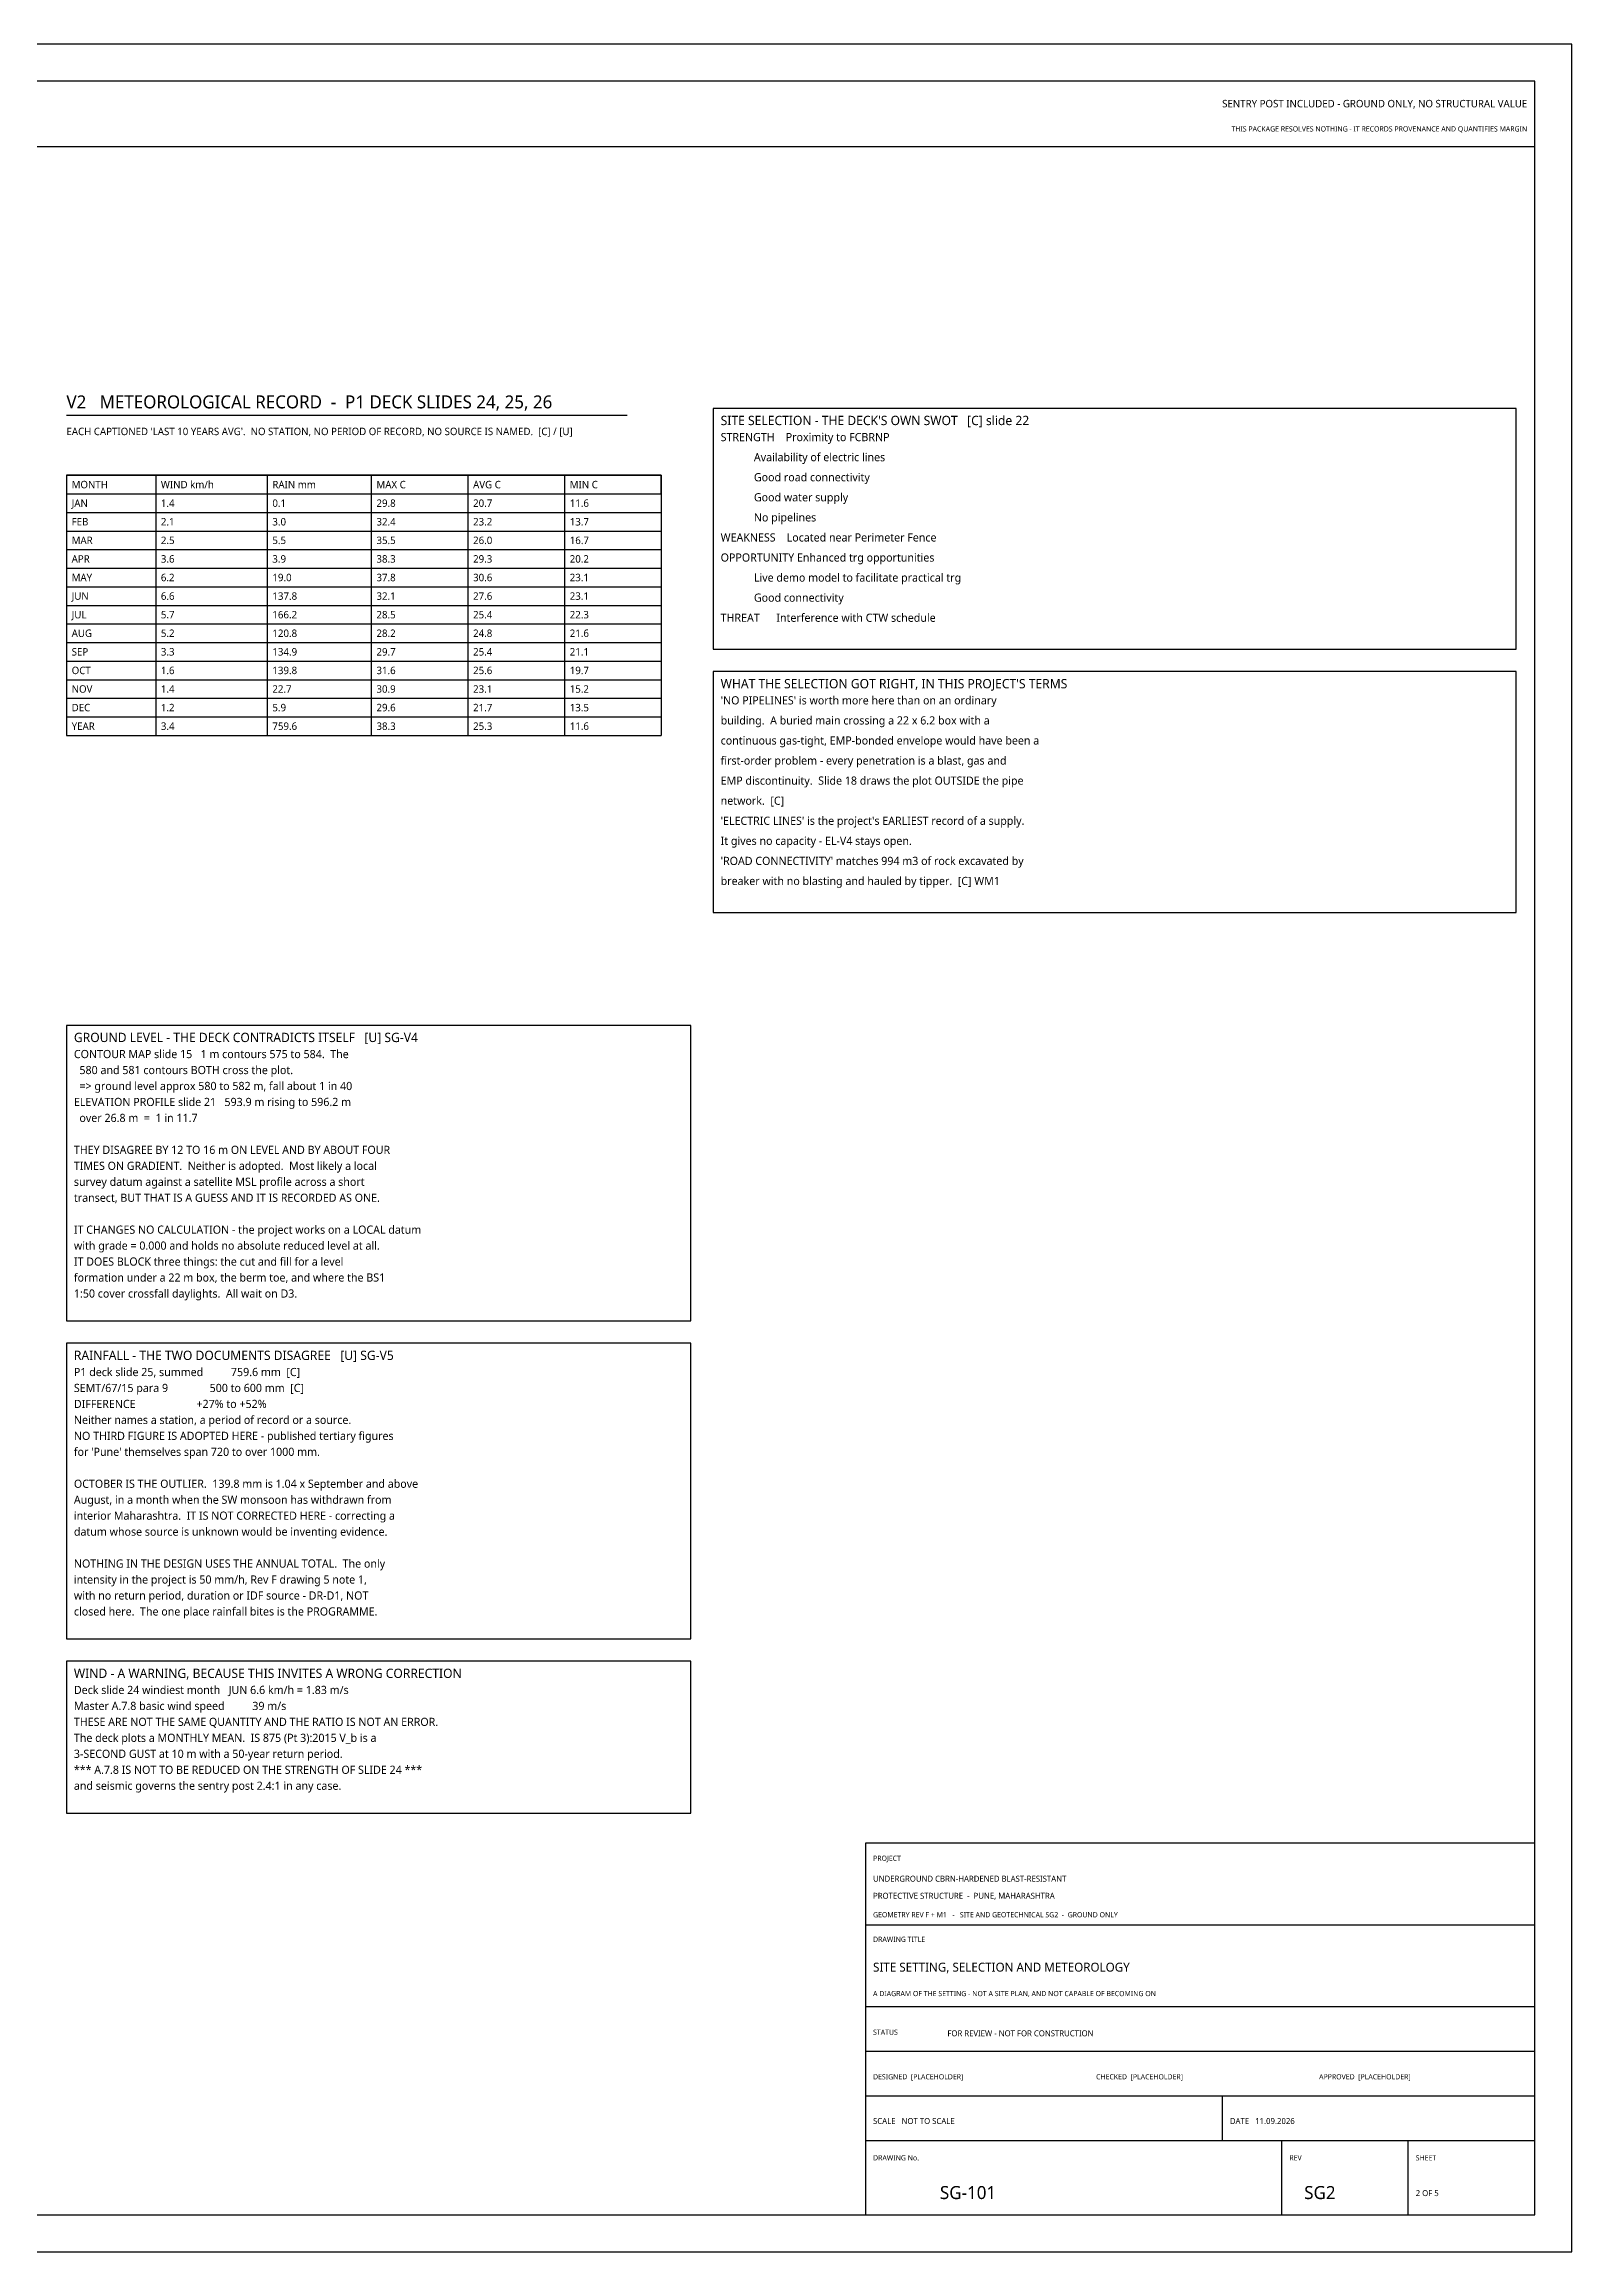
# Model space of a CAD drawing. Header units: millimetres. Extents: x 0 to 841, y 0 to 594.
# Drawn here: x 430 to 841, y 0 to 594 of the extents above; entities that cross this region are included whole.
import ezdxf
from ezdxf.enums import TextEntityAlignment as Align

# ---------------------------------------------------------------- set-up
doc = ezdxf.new("R2010")
doc.units = ezdxf.units.MM
for name, color, linetype in [('M-FLAG', 1, 'Continuous'), ('M-TABLE', 7, 'Continuous'), ('M-TITLE', 7, 'Continuous'), ('S-NOTE', 7, 'Continuous'), ('S-TEXT', 7, 'Continuous'), ('S-TITLE', 7, 'Continuous')]:
    doc.layers.add(name, color=color, linetype=linetype)
doc.styles.add('OpenSans', font='OpenSans-Regular.ttf')

msp = doc.modelspace()

# ---------------------------------------------------------------- linework, layer by layer
at = {"layer": 'M-TABLE'}
for p, q in [((436, 478), (596, 478)), ((436, 478), (436, 408)), ((460, 478), (460, 408)), ((490, 478), (490, 408)), ((518, 478), (518, 408)), ((544, 478), (544, 408)), ((570, 478), (570, 408)), ((596, 478), (596, 408)), ((436, 468), (596, 468)), ((436, 463), (596, 463)), ((436, 458), (596, 458)), ((436, 453), (596, 453)), ((436, 448), (596, 448)), ((436, 443), (596, 443)), ((436, 438), (596, 438)), ((436, 433), (596, 433)), ((436, 428), (596, 428)), ((436, 423), (596, 423)), ((436, 418), (596, 418)), ((436, 413), (596, 413)), ((436, 408), (596, 408))]:
    msp.add_line(p, q, dxfattribs=at)
msp.add_lwpolyline([(436, 473), (596, 473), (596, 478), (436, 478)], close=True, dxfattribs=at)
at = {"layer": 'M-TITLE'}
for p, q in [((10, 566.5), (831, 566.5)), ((651, 88), (831, 88)), ((651, 66), (831, 66)), ((651, 54), (831, 54)), ((651, 42), (831, 42)), ((747, 30), (747, 42)), ((651, 30), (831, 30)), ((763, 10), (763, 30)), ((797, 10), (797, 30))]:
    msp.add_line(p, q, dxfattribs=at)
msp.add_lwpolyline([(651, 10), (831, 10), (831, 110), (651, 110)], close=True, dxfattribs=at)
at = {"layer": 'S-TITLE'}
msp.add_line((436, 494.2), (586.86, 494.2), dxfattribs=at)
for points in [[(0, 0), (841, 0), (841, 594), (0, 594)], [(10, 10), (831, 10), (831, 584), (10, 584)], [(610, 431.18), (826, 431.18), (826, 496), (610, 496)], [(610, 360.35), (826, 360.35), (826, 425.18), (610, 425.18)], [(436, 250.46), (604, 250.46), (604, 330), (436, 330)], [(436, 164.91), (604, 164.91), (604, 244.46), (436, 244.46)], [(436, 118.03), (604, 118.03), (604, 158.91), (436, 158.91)]]:
    msp.add_lwpolyline(points, close=True, dxfattribs=at)

# ---------------------------------------------------------------- texts
at = {"layer": 'M-FLAG', "style": 'OpenSans'}
for s, height, p in [('SENTRY POST INCLUDED - GROUND ONLY, NO STRUCTURAL VALUE', 2, (829, 577)), ('THIS PACKAGE RESOLVES NOTHING - IT RECORDS PROVENANCE AND QUANTIFIES MARGIN', 1.4, (829, 570.5))]:
    msp.add_text(s, height=height, dxfattribs=at).set_placement(p, align=Align.RIGHT)
msp.add_text('FOR REVIEW - NOT FOR CONSTRUCTION', height=1.6, dxfattribs=at).set_placement((673, 58))
at = {"layer": 'M-TABLE', "style": 'OpenSans'}
for s, p in [('MONTH', (437.4, 474.5)), ('WIND km/h', (461.4, 474.5)), ('RAIN mm', (491.4, 474.5)), ('MAX C', (519.4, 474.5)), ('AVG C', (545.4, 474.5)), ('MIN C', (571.4, 474.5)), ('JAN', (437.4, 469.5)), ('1.4', (461.4, 469.5)), ('0.1', (491.4, 469.5)), ('29.8', (519.4, 469.5)), ('20.7', (545.4, 469.5)), ('11.6', (571.4, 469.5)), ('FEB', (437.4, 464.5)), ('2.1', (461.4, 464.5)), ('3.0', (491.4, 464.5)), ('32.4', (519.4, 464.5)), ('23.2', (545.4, 464.5)), ('13.7', (571.4, 464.5)), ('MAR', (437.4, 459.5)), ('2.5', (461.4, 459.5)), ('5.5', (491.4, 459.5)), ('35.5', (519.4, 459.5)), ('26.0', (545.4, 459.5)), ('16.7', (571.4, 459.5)), ('APR', (437.4, 454.5)), ('MAY', (437.4, 449.5)), ('3.6', (461.4, 454.5)), ('6.2', (461.4, 449.5)), ('3.9', (491.4, 454.5)), ('19.0', (491.4, 449.5)), ('38.3', (519.4, 454.5)), ('37.8', (519.4, 449.5)), ('30.6', (545.4, 449.5)), ('29.3', (545.4, 454.5)), ('20.2', (571.4, 454.5)), ('23.1', (571.4, 449.5)), ('JUN', (437.4, 444.5)), ('6.6', (461.4, 444.5)), ('137.8', (491.4, 444.5)), ('32.1', (519.4, 444.5)), ('27.6', (545.4, 444.5)), ('23.1', (571.4, 444.5)), ('JUL', (437.4, 439.5)), ('5.7', (461.4, 439.5)), ('166.2', (491.4, 439.5)), ('28.5', (519.4, 439.5)), ('25.4', (545.4, 439.5)), ('22.3', (571.4, 439.5)), ('AUG', (437.4, 434.5)), ('5.2', (461.4, 434.5)), ('120.8', (491.4, 434.5)), ('28.2', (519.4, 434.5)), ('24.8', (545.4, 434.5)), ('21.6', (571.4, 434.5)), ('SEP', (437.4, 429.5)), ('3.3', (461.4, 429.5)), ('134.9', (491.4, 429.5)), ('29.7', (519.4, 429.5)), ('25.4', (545.4, 429.5)), ('21.1', (571.4, 429.5)), ('OCT', (437.4, 424.5)), ('1.6', (461.4, 424.5)), ('139.8', (491.4, 424.5)), ('31.6', (519.4, 424.5)), ('25.6', (545.4, 424.5)), ('19.7', (571.4, 424.5)), ('NOV', (437.4, 419.5)), ('DEC', (437.4, 414.5)), ('1.4', (461.4, 419.5)), ('1.2', (461.4, 414.5)), ('22.7', (491.4, 419.5)), ('5.9', (491.4, 414.5)), ('30.9', (519.4, 419.5)), ('29.6', (519.4, 414.5)), ('23.1', (545.4, 419.5)), ('21.7', (545.4, 414.5)), ('15.2', (571.4, 419.5)), ('13.5', (571.4, 414.5)), ('YEAR', (437.4, 409.5)), ('3.4', (461.4, 409.5)), ('759.6', (491.4, 409.5)), ('38.3', (519.4, 409.5)), ('25.3', (545.4, 409.5)), ('11.6', (571.4, 409.5))]:
    msp.add_text(s, height=2, dxfattribs=at).set_placement(p)
at = {"layer": 'M-TITLE', "style": 'OpenSans'}
for s, height, p in [('PROJECT', 1.4, (653, 105.2)), ('UNDERGROUND CBRN-HARDENED BLAST-RESISTANT', 1.6, (653, 99.6)), ('PROTECTIVE STRUCTURE  -  PUNE, MAHARASHTRA', 1.6, (653, 95)), ('GEOMETRY REV F + M1   -   SITE AND GEOTECHNICAL SG2  -  GROUND ONLY', 1.4, (653, 90)), ('DRAWING TITLE', 1.4, (653, 83.4)), ('SITE SETTING, SELECTION AND METEOROLOGY', 2.4, (653, 75.4)), ('A DIAGRAM OF THE SETTING - NOT A SITE PLAN, AND NOT CAPABLE OF BECOMING ON', 1.4, (653, 68.8)), ('STATUS', 1.4, (653, 58.4)), ('DESIGNED  [PLACEHOLDER]', 1.4, (653, 46.4)), ('CHECKED  [PLACEHOLDER]', 1.4, (713, 46.4)), ('APPROVED  [PLACEHOLDER]', 1.4, (773, 46.4)), ('SCALE   NOT TO SCALE', 1.6, (653, 34.4)), ('DATE   11.09.2026', 1.6, (749, 34.4)), ('DRAWING No.', 1.4, (653, 24.6)), ('REV', 1.4, (765, 24.6)), ('SHEET', 1.4, (799, 24.6)), ('SG-101', 3.5, (671, 14.2)), ('SG2', 3.5, (769, 14.2)), ('2 OF 5', 1.6, (799, 15))]:
    msp.add_text(s, height=height, dxfattribs=at).set_placement(p)
at = {"layer": 'S-NOTE', "style": 'OpenSans'}
for s, p in [('STRENGTH    Proximity to FCBRNP', (612, 487.18)), ('            Availability of electric lines', (612, 481.78)), ('            Good road connectivity', (612, 476.38)), ('            Good water supply', (612, 470.98)), ('            No pipelines', (612, 465.58)), ('WEAKNESS    Located near Perimeter Fence', (612, 460.18)), ('OPPORTUNITY Enhanced trg opportunities', (612, 454.78)), ('            Live demo model to facilitate practical trg', (612, 449.38)), ('            Good connectivity', (612, 443.98)), ('THREAT      Interference with CTW schedule', (612, 438.58)), ("'NO PIPELINES' is worth more here than on an ordinary", (612, 416.35)), ('building.  A buried main crossing a 22 x 6.2 box with a', (612, 410.95)), ('continuous gas-tight, EMP-bonded envelope would have been a', (612, 405.55)), ('first-order problem - every penetration is a blast, gas and', (612, 400.15)), ('EMP discontinuity.  Slide 18 draws the plot OUTSIDE the pipe', (612, 394.75)), ("'ELECTRIC LINES' is the project's EARLIEST record of a supply.", (612, 383.95)), ('network.  [C]', (612, 389.35)), ('It gives no capacity - EL-V4 stays open.', (612, 378.55)), ("'ROAD CONNECTIVITY' matches 994 m3 of rock excavated by", (612, 373.15)), ('breaker with no blasting and hauled by tipper.  [C] WM1', (612, 367.75)), ('CONTOUR MAP slide 15   1 m contours 575 to 584.  The', (438, 321.18)), ('  => ground level approx 580 to 582 m, fall about 1 in 40', (438, 312.59)), ('  580 and 581 contours BOTH cross the plot.', (438, 316.88)), ('ELEVATION PROFILE slide 21   593.9 m rising to 596.2 m', (438, 308.29)), ('  over 26.8 m  =  1 in 11.7', (438, 304)), ('THEY DISAGREE BY 12 TO 16 m ON LEVEL AND BY ABOUT FOUR', (438, 295.41)), ('TIMES ON GRADIENT.  Neither is adopted.  Most likely a local', (438, 291.11)), ('survey datum against a satellite MSL profile across a short', (438, 286.82)), ('transect, BUT THAT IS A GUESS AND IT IS RECORDED AS ONE.', (438, 282.52)), ('IT CHANGES NO CALCULATION - the project works on a LOCAL datum', (438, 273.93)), ('with grade = 0.000 and holds no absolute reduced level at all.', (438, 269.64)), ('IT DOES BLOCK three things: the cut and fill for a level', (438, 265.34)), ('formation under a 22 m box, the berm toe, and where the BS1', (438, 261.05)), ('1:50 cover crossfall daylights.  All wait on D3.', (438, 256.75)), ('P1 deck slide 25, summed          759.6 mm  [C]', (438, 235.63)), ('SEMT/67/15 para 9               500 to 600 mm  [C]', (438, 231.34)), ('DIFFERENCE                      +27% to +52%', (438, 227.04)), ('Neither names a station, a period of record or a source.', (438, 222.75)), ('NO THIRD FIGURE IS ADOPTED HERE - published tertiary figures', (438, 218.45)), ("for 'Pune' themselves span 720 to over 1000 mm.", (438, 214.16)), ('OCTOBER IS THE OUTLIER.  139.8 mm is 1.04 x September and above', (438, 205.57)), ('August, in a month when the SW monsoon has withdrawn from', (438, 201.27)), ('interior Maharashtra.  IT IS NOT CORRECTED HERE - correcting a', (438, 196.98)), ('datum whose source is unknown would be inventing evidence.', (438, 192.68)), ('NOTHING IN THE DESIGN USES THE ANNUAL TOTAL.  The only', (438, 184.09)), ('intensity in the project is 50 mm/h, Rev F drawing 5 note 1,', (438, 179.8)), ('with no return period, duration or IDF source - DR-D1, NOT', (438, 175.5)), ('closed here.  The one place rainfall bites is the PROGRAMME.', (438, 171.21)), ('Deck slide 24 windiest month   JUN 6.6 km/h = 1.83 m/s', (438, 150.09)), ('THESE ARE NOT THE SAME QUANTITY AND THE RATIO IS NOT AN ERROR.', (438, 141.5)), ('Master A.7.8 basic wind speed          39 m/s', (438, 145.79)), ('The deck plots a MONTHLY MEAN.  IS 875 (Pt 3):2015 V_b is a', (438, 137.2)), ('*** A.7.8 IS NOT TO BE REDUCED ON THE STRENGTH OF SLIDE 24 ***', (438, 128.61)), ('3-SECOND GUST at 10 m with a 50-year return period.', (438, 132.91)), ('and seismic governs the sentry post 2.4:1 in any case.', (438, 124.32))]:
    msp.add_text(s, height=2.2, dxfattribs=at).set_placement(p)
at = {"layer": 'S-TEXT', "style": 'OpenSans'}
msp.add_text("EACH CAPTIONED 'LAST 10 YEARS AVG'.  NO STATION, NO PERIOD OF RECORD, NO SOURCE IS NAMED.  [C] / [U]", height=2, dxfattribs=at).set_placement((436, 488.8))
at = {"layer": 'S-TITLE', "style": 'OpenSans'}
for s, height, p in [('V2   METEOROLOGICAL RECORD  -  P1 DECK SLIDES 24, 25, 26', 3.5, (436, 496)), ("SITE SELECTION - THE DECK'S OWN SWOT   [C] slide 22", 2.5, (612, 491.5)), ("WHAT THE SELECTION GOT RIGHT, IN THIS PROJECT'S TERMS", 2.5, (612, 420.68)), ('GROUND LEVEL - THE DECK CONTRADICTS ITSELF   [U] SG-V4', 2.5, (438, 325.5)), ('RAINFALL - THE TWO DOCUMENTS DISAGREE   [U] SG-V5', 2.5, (438, 239.96)), ('WIND - A WARNING, BECAUSE THIS INVITES A WRONG CORRECTION', 2.5, (438, 154.41))]:
    msp.add_text(s, height=height, dxfattribs=at).set_placement(p)

doc.saveas('drawing.dxf')
